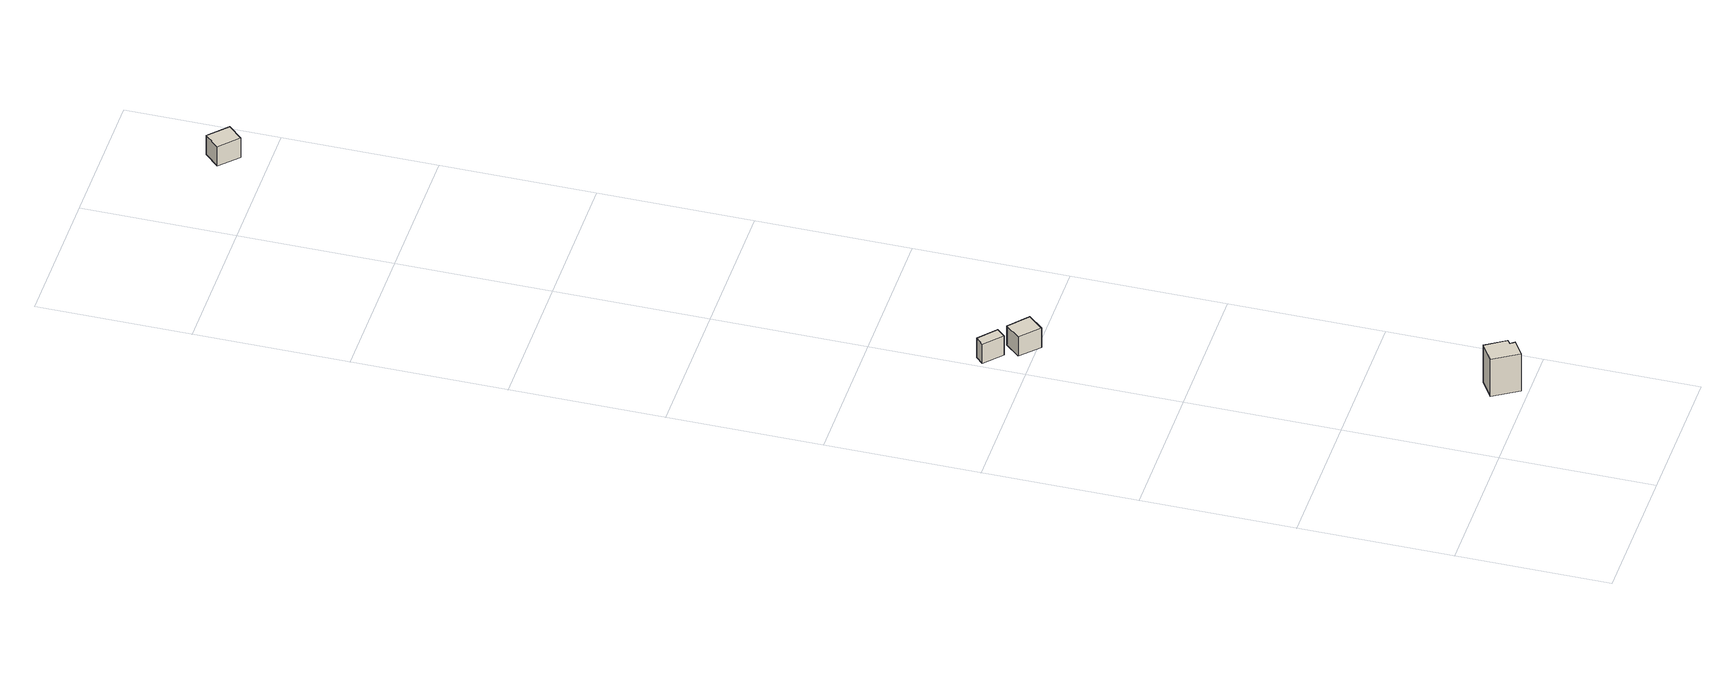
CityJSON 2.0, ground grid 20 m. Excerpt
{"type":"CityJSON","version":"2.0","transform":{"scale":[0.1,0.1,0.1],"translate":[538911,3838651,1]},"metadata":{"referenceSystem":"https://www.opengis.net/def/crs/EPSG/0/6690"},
"CityObjects":{
"building1":{"type":"Building","attributes":{"class":"3001","measuredHeight":5.7,"BuildingDetailAttribute.specifiedBuildingCoverageRate":0.6,"BuildingDetailAttribute.surveyYear":2017,"BuildingRiverFloodingRiskAttribute.description":"1","BuildingRiverFloodingRiskAttribute.rank":"2","BuildingRiverFloodingRiskAttribute.depth":0.609,"BuildingRiverFloodingRiskAttribute.adminType":"1","BuildingRiverFloodingRiskAttribute.scale":"2","BuildingRiverFloodingRiskAttribute.duration":0.85,"BuildingTsunamiRiskAttribute.description":"1","BuildingTsunamiRiskAttribute.rank":"2","BuildingTsunamiRiskAttribute.depth":0.82,"BuildingHighTideRiskAttribute.description":"1","BuildingHighTideRiskAttribute.rank":"3","BuildingHighTideRiskAttribute.depth":3.46,"BuildingIDAttribute.prefecture":"27","BuildingIDAttribute.city":"27113"},"geometry":[{"type":"Solid","lod":"1","boundaries":[[[[0,1,2,3,4,5]],[[4,6,7,5]],[[3,8,6,4]],[[2,9,8,3]],[[1,10,9,2]],[[0,11,10,1]],[[5,7,11,0]],[[6,8,9,10,11,7]]]]}]},
"building2":{"type":"Building","attributes":{"class":"3001","BuildingDetailAttribute.specifiedBuildingCoverageRate":0.6,"BuildingDetailAttribute.surveyYear":2017,"BuildingRiverFloodingRiskAttribute.description":"1","BuildingRiverFloodingRiskAttribute.rank":"2","BuildingRiverFloodingRiskAttribute.depth":1.57,"BuildingRiverFloodingRiskAttribute.adminType":"1","BuildingRiverFloodingRiskAttribute.scale":"2","BuildingRiverFloodingRiskAttribute.duration":5.6,"BuildingTsunamiRiskAttribute.description":"1","BuildingTsunamiRiskAttribute.rank":"2","BuildingTsunamiRiskAttribute.depth":0.97,"BuildingHighTideRiskAttribute.description":"1","BuildingHighTideRiskAttribute.rank":"3","BuildingHighTideRiskAttribute.depth":3.62,"BuildingIDAttribute.prefecture":"27","BuildingIDAttribute.city":"27113"},"geometry":[{"type":"Solid","lod":"1","boundaries":[[[[12,13,14,15]],[[14,16,17,15]],[[13,18,16,14]],[[12,19,18,13]],[[15,17,19,12]],[[16,18,19,17]]]]}]},
"building3":{"type":"Building","attributes":{"class":"3001","BuildingDetailAttribute.specifiedBuildingCoverageRate":0.6,"BuildingDetailAttribute.surveyYear":2017,"BuildingRiverFloodingRiskAttribute.description":"1","BuildingRiverFloodingRiskAttribute.rank":"2","BuildingRiverFloodingRiskAttribute.depth":1.57,"BuildingRiverFloodingRiskAttribute.adminType":"1","BuildingRiverFloodingRiskAttribute.scale":"2","BuildingRiverFloodingRiskAttribute.duration":5.6,"BuildingTsunamiRiskAttribute.description":"1","BuildingTsunamiRiskAttribute.rank":"2","BuildingTsunamiRiskAttribute.depth":1.14,"BuildingHighTideRiskAttribute.description":"1","BuildingHighTideRiskAttribute.rank":"3","BuildingHighTideRiskAttribute.depth":3.78,"BuildingIDAttribute.prefecture":"27","BuildingIDAttribute.city":"27113"},"geometry":[{"type":"Solid","lod":"1","boundaries":[[[[20,21,22,23]],[[22,24,25,23]],[[21,26,24,22]],[[20,27,26,21]],[[23,25,27,20]],[[24,26,27,25]]]]}]},
"building4":{"type":"Building","attributes":{"class":"3001","BuildingDetailAttribute.specifiedBuildingCoverageRate":0.6,"BuildingDetailAttribute.surveyYear":2017,"BuildingRiverFloodingRiskAttribute.description":"1","BuildingRiverFloodingRiskAttribute.rank":"2","BuildingRiverFloodingRiskAttribute.depth":1.56,"BuildingRiverFloodingRiskAttribute.adminType":"1","BuildingRiverFloodingRiskAttribute.scale":"2","BuildingRiverFloodingRiskAttribute.duration":5.32,"BuildingTsunamiRiskAttribute.description":"1","BuildingTsunamiRiskAttribute.rank":"2","BuildingTsunamiRiskAttribute.depth":1.12,"BuildingHighTideRiskAttribute.description":"1","BuildingHighTideRiskAttribute.rank":"3","BuildingHighTideRiskAttribute.depth":3.73,"BuildingIDAttribute.prefecture":"27","BuildingIDAttribute.city":"27113"},"geometry":[{"type":"Solid","lod":"1","boundaries":[[[[28,29,30,31]],[[30,32,33,31]],[[29,34,32,30]],[[28,35,34,29]],[[31,33,35,28]],[[32,34,35,33]]]]}]}
},
"vertices":[
[103,40,18],[128,56,18],[145,30,18],[140,26,18],[144,20,18],[124,7,18],[144,20,76],[124,7,76],[140,26,76],[145,30,76],[128,56,76],[103,40,76],
[7,657,10],[17,667,10],[40,647,10],[30,636,10],[40,647,40],[30,636,40],[17,667,40],[7,657,40],
[33,619,10],[50,638,10],[75,616,10],[57,596,10],[75,616,40],[57,596,40],[50,638,40],[33,619,40],
[125,1660,11],[143,1679,11],[167,1656,11],[149,1637,11],[167,1656,41],[149,1637,41],[143,1679,41],[125,1660,41]
]}
